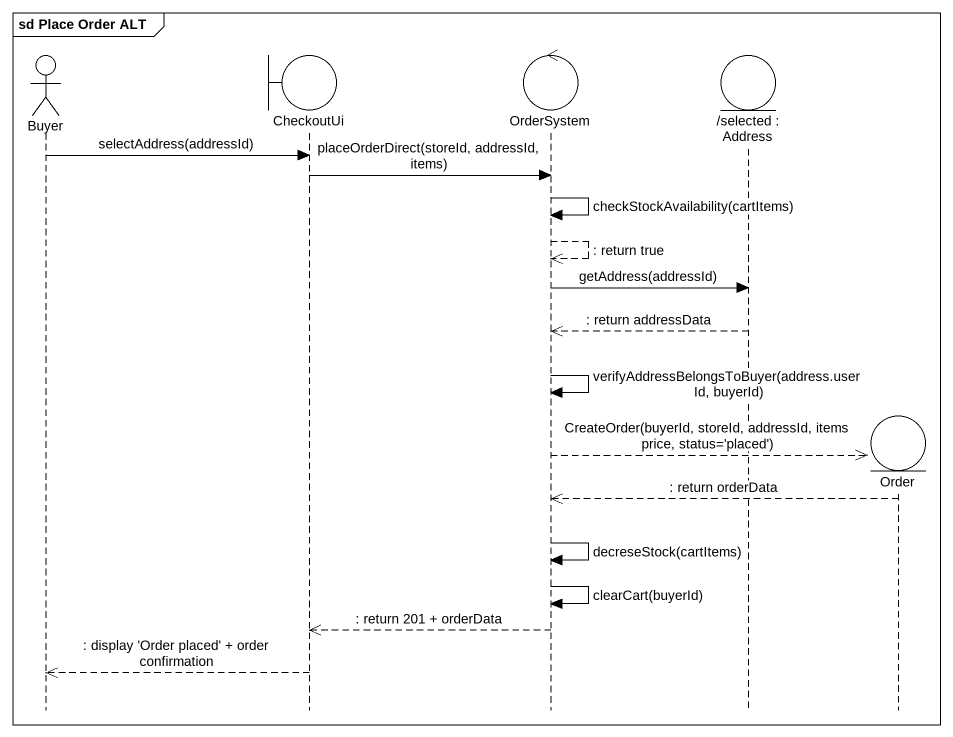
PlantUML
@startuml
mainframe sd Place Order ALT
hide footbox
actor Buyer
boundary CheckoutUi
control OrderSystem
entity "/selected : Address" as selected_Address
entity Order

Buyer -> CheckoutUi : selectAddress(addressId)
CheckoutUi -> OrderSystem : placeOrderDirect(storeId, addressId, items)
OrderSystem -> OrderSystem : checkStockAvailability(cartItems)
OrderSystem -->> OrderSystem : : return true
OrderSystem -> selected_Address : getAddress(addressId)
selected_Address -->> OrderSystem : : return addressData
OrderSystem -> OrderSystem : verifyAddressBelongsToBuyer(address.userId, buyerId)
OrderSystem -->> Order ** : CreateOrder(buyerId, storeId, addressId, items price, status='placed')
Order -->> OrderSystem : : return orderData
OrderSystem -> OrderSystem : decreseStock(cartItems)
OrderSystem -> OrderSystem : clearCart(buyerId)
OrderSystem -->> CheckoutUi : : return 201 + orderData
CheckoutUi -->> Buyer : : display 'Order placed' + order confirmation
@enduml
